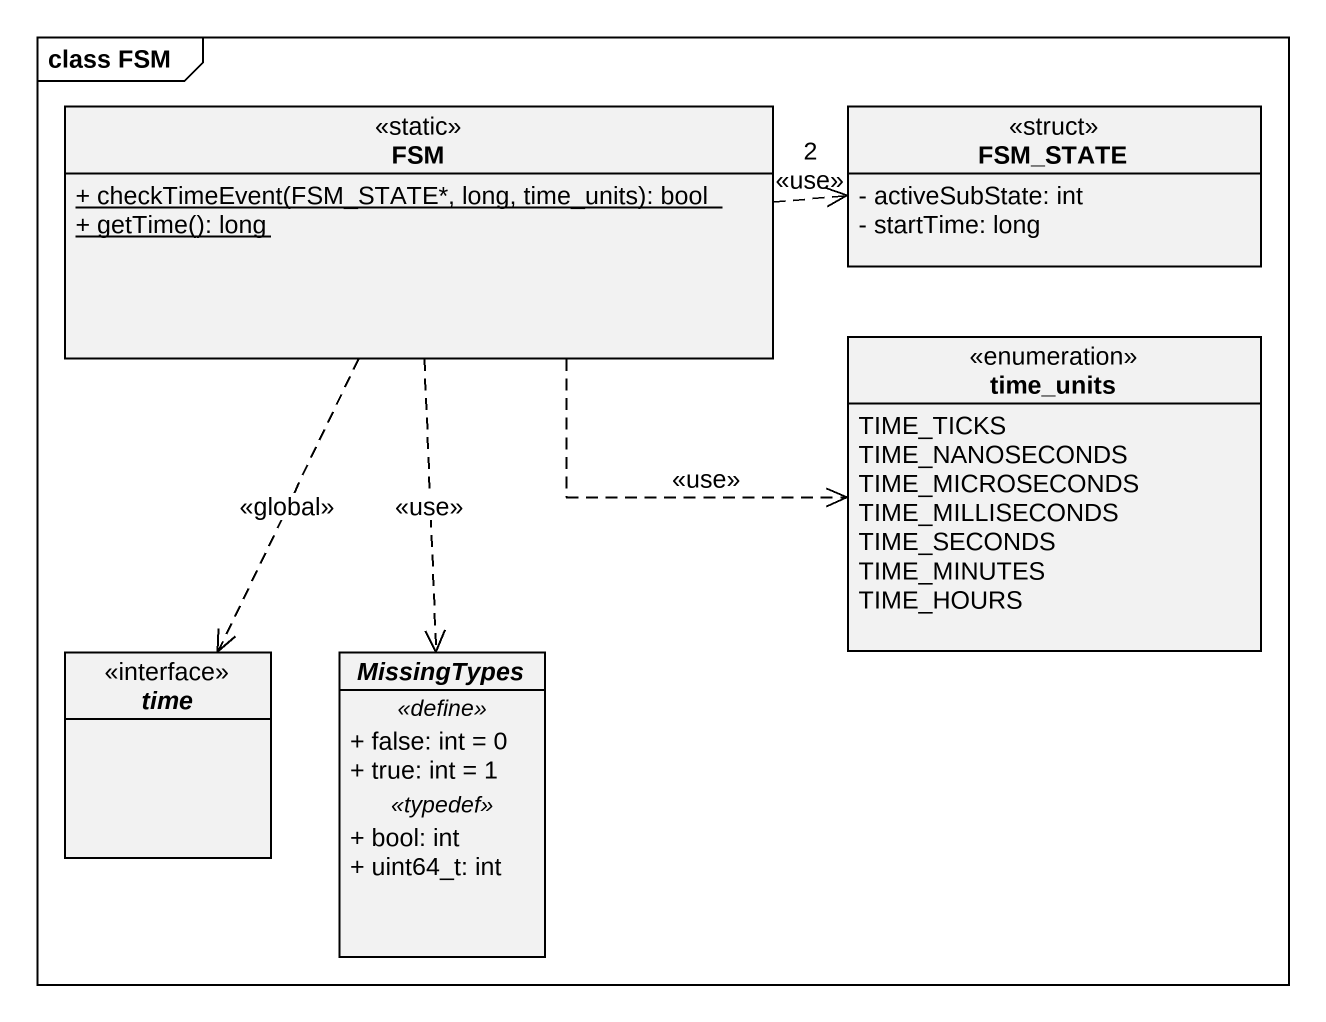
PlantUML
@startuml
mainframe class FSM
hide circle
hide empty members
skinparam classAttributeIconSize 0
class FSM <<static>> {
  {static} + checkTimeEvent(FSM_STATE*, long, time_units): bool
  {static} + getTime(): long
}
class FSM_STATE <<struct>> {
  - activeSubState: int
  - startTime: long
}
enum time_units {
  TIME_TICKS
  TIME_NANOSECONDS
  TIME_MICROSECONDS
  TIME_MILLISECONDS
  TIME_SECONDS
  TIME_MINUTES
  TIME_HOURS
}
interface time
abstract class MissingTypes {
  .. <<define>> ..
  + false: int = 0
  + true: int = 1
  .. <<typedef>> ..
  + bool: int
  + uint64_t: int
}
FSM .right.> FSM_STATE : 2\n<<use>>
FSM .right.> time_units : <<use>>
FSM ..> time : <<global>>
FSM ..> MissingTypes : <<use>>
@enduml
